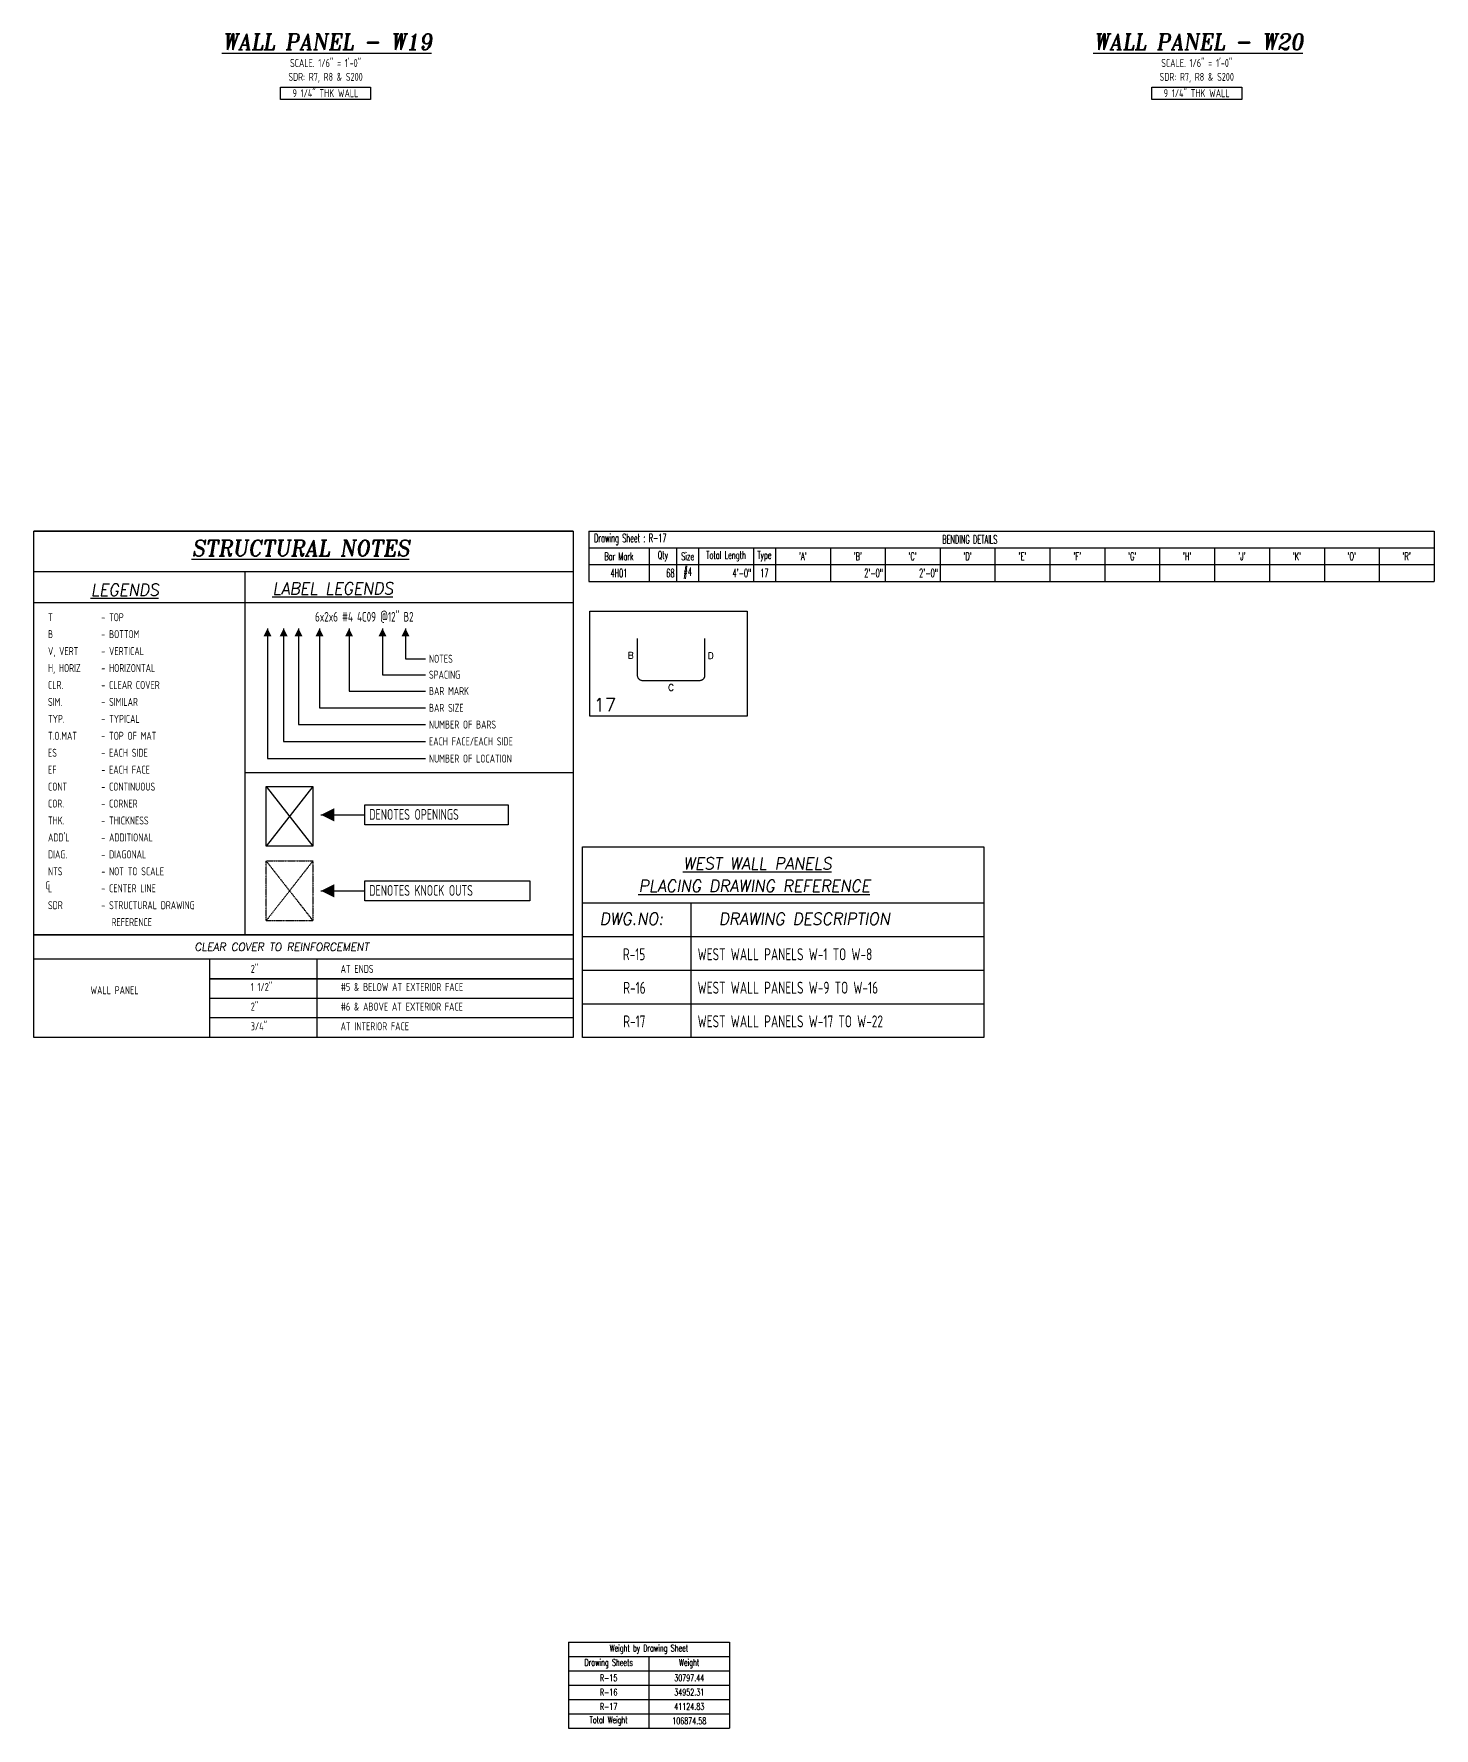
# Model space of a CAD drawing. Header units: inches. Extents: x -3675 to 25720, y -2273 to 5046.
# Drawn here: x 23457 to 24639, y -815 to 614 of the extents above; entities that cross this region are included whole.
import ezdxf
from ezdxf.enums import TextEntityAlignment as Align

# ---------------------------------------------------------------- set-up
doc = ezdxf.new("R2010")
doc.units = ezdxf.units.IN
doc.header["$LTSCALE"] = 0.025
doc.header["$MEASUREMENT"] = 0
doc.linetypes.add('HIDDEN', pattern=[6, 3, -3])
doc.layers.get('0').update_dxf_attribs({"linetype": 'CONTINUOUS'})
for name, color, linetype in [('0-25', 7, 'CONTINUOUS'), ('0-25TEXT', 7, 'CONTINUOUS'), ('0-35', 3, 'CONTINUOUS'), ('0-35TEXT', 3, 'CONTINUOUS'), ('0-50', 10, 'CONTINUOUS'), ('BARLIST', 7, 'CONTINUOUS'), ('CADS-BAR-SKETCH', 7, 'CONTINUOUS'), ('hidden', 7, 'HIDDEN')]:
    doc.layers.add(name, color=color, linetype=linetype)
doc.styles.add('AR', font='ARCHQUIK.shx', dxfattribs={"width": 0.8})
doc.styles.add('ROMANS', font='romans.shx', dxfattribs={"width": 0.57})
doc.styles.add('ROMANT', font='romant')

# ---------------------------------------------------------------- blocks, each defined once
blk = doc.blocks.new('leadrblk')
blk.add_lwpolyline([(0, 0, 0, 1, 0), (1, 0, 1, 1, 0)], format="xyseb")
blk = doc.blocks.new('A$C2A293661')
at = {"layer": '0-35TEXT', "style": 'AR', "width": 0.8}
for s, p in [('C', (-0.72, 0.84)), ('L', (0, 0))]:
    blk.add_text(s, height=2.25, dxfattribs=at).set_placement(p)
blk = doc.blocks.new('*T839')
at = {"layer": 'BARLIST', "color": 0, "linetype": 'ByBlock', "lineweight": -2, "transparency": 16777216}
for p, q in [((0, 0), (713.3, 0)), ((0, 0), (0, -42.7)), ((713.3, 0), (713.3, -42.7)), ((0, -14.2), (713.3, -14.2)), ((51, -14.2), (51, -42.7)), ((74.2, -14.2), (74.2, -42.7)), ((92.7, -14.2), (92.7, -42.7)), ((139, -14.2), (139, -42.7)), ((157.6, -14.2), (157.6, -42.7)), ((203.9, -14.2), (203.9, -42.7)), ((250.2, -14.2), (250.2, -42.7)), ((296.5, -14.2), (296.5, -42.7)), ((342.8, -14.2), (342.8, -42.7)), ((389.1, -14.2), (389.1, -42.7)), ((435.4, -14.2), (435.4, -42.7)), ((481.7, -14.2), (481.7, -42.7)), ((528.1, -14.2), (528.1, -42.7)), ((574.4, -14.2), (574.4, -42.7)), ((620.7, -14.2), (620.7, -42.7)), ((667, -14.2), (667, -42.7)), ((0, -28.3), (713.3, -28.3)), ((0, -42.7), (713.3, -42.7))]:
    blk.add_line(p, q, dxfattribs=at)
at = {"layer": 'BARLIST', "color": 0, "transparency": 16777216, "style": 'ROMANS'}
for s, insert, char_height, width, attachment_point in [(' Drawing Sheet : R-17', (1.8, -7.1), 7.087, 292.961, 4), ('BENDING DETAILS', (298.3, -7.1), 7.087, 413.256, 4), ('Bar Mark', (25.5, -21.3), 6.38, 47.48, 5), ('Qty', (62.6, -21.3), 6.38, 19.63, 5), ('Size', (83.5, -21.3), 6.38, 14.988, 5), ('Total Length', (115.9, -21.3), 6.378, 42.768, 5), ('Type', (148.3, -21.3), 6.38, 14.988, 5), ("'A'", (180.7, -21.3), 6.38, 42.768, 5), ("'B'", (227, -21.3), 6.38, 42.768, 5), ("'C'", (273.3, -21.3), 6.38, 42.768, 5), ("'D'", (319.7, -21.3), 6.38, 42.768, 5), ("'E'", (366, -21.3), 6.38, 42.768, 5), ("'F'", (412.3, -21.3), 6.38, 42.768, 5), ("'G'", (458.6, -21.3), 6.38, 42.768, 5), ("'H'", (504.9, -21.3), 6.38, 42.768, 5), ("'J'", (551.2, -21.3), 6.38, 42.768, 5), ("'K'", (597.5, -21.3), 6.38, 42.768, 5), ("'O'", (643.8, -21.3), 6.38, 42.768, 5), ("'R'", (690.1, -21.3), 6.38, 42.768, 5), ('4H01', (25.5, -35.5), 7.09, 47.48, 5), ('68', (72.4, -35.5), 7.09, 19.63, 6), ('#4', (83.5, -35.5), 7.09, 14.988, 5), ('4\'-0"', (137.3, -35.5), 7.09, 42.768, 6), ('17', (148.3, -35.5), 7.09, 14.988, 5), ('2\'-0"', (248.4, -35.5), 7.09, 42.768, 6), ('2\'-0"', (294.7, -35.5), 7.09, 42.768, 6)]:
    blk.add_mtext(s, dxfattribs=dict(at, insert=insert, char_height=char_height, width=width, attachment_point=attachment_point))
blk = doc.blocks.new('17')
at = {"layer": 'CADS-BAR-SKETCH'}
blk.add_lwpolyline([(0, 0), (0, 1), (1.5, 1), (1.5, 0)], close=True, dxfattribs=at)
at = {"layer": 'CADS-BAR-SKETCH', "const_width": 0.0125}
blk.add_lwpolyline([(0.454, 0.741), (0.454, 0.388, 0.414214), (0.504, 0.338), (1.046, 0.338, 0.414214), (1.096, 0.388), (1.096, 0.741)], format="xyb", dxfattribs=at)
at = {"layer": 'CADS-BAR-SKETCH', "style": 'ROMANS'}
for s, height, p in [('B', 0.0625, (0.363, 0.547)), ('D', 0.0625, (1.125, 0.544)), ('17', 0.125, (0.037, 0.045)), ('C', 0.0625, (0.746, 0.24))]:
    blk.add_text(s, height=height, dxfattribs=at).set_placement(p)
blk = doc.blocks.new('*T840')
at = {"layer": 'BARLIST', "color": 0, "transparency": 16777216, "xscale": 88.5826784957327, "yscale": 88.5826784957327, "zscale": 88.5826784957327}
blk.add_blockref('17', (0.9, -88.6, 0), dxfattribs=at)
blk = doc.blocks.new('*T841')
at = {"layer": 'BARLIST', "color": 0, "linetype": 'ByBlock', "lineweight": -2, "transparency": 16777216}
for p, q in [((0, 0), (136.1, 0)), ((0, 0), (0, -72.6)), ((136.1, 0), (136.1, -72.6)), ((0, -12.1), (136.1, -12.1)), ((68, -12.1), (68, -72.6)), ((0, -24.2), (136.1, -24.2)), ((0, -36.3), (136.1, -36.3)), ((0, -48.4), (136.1, -48.4)), ((0, -60.5), (136.1, -60.5)), ((0, -72.6), (136.1, -72.6))]:
    blk.add_line(p, q, dxfattribs=at)
at = {"layer": 'BARLIST', "color": 0, "transparency": 16777216, "attachment_point": 5, "style": 'ROMANS'}
for s, insert, char_height, width in [('Drawing Sheets', (34, -18.1), 5.669, 63.496), ('Weight by Drawing Sheet', (68, -6), 5.669, 131.528), ('Weight ', (102, -18.1), 5.67, 63.496), ('R-15', (34, -30.2), 5.67, 63.496), ('30797.44', (102, -30.2), 5.67, 63.496), ('R-16', (34, -42.3), 5.67, 63.496), ('34952.31', (102, -42.3), 5.67, 63.496), ('R-17', (34, -54.4), 5.67, 63.496), ('41124.83', (102, -54.4), 5.67, 63.496), ('Total Weight', (34, -66.5), 5.669, 63.496), ('106874.58', (102, -66.5), 5.67, 63.496)]:
    blk.add_mtext(s, dxfattribs=dict(at, insert=insert, char_height=char_height, width=width))

msp = doc.modelspace()

# ---------------------------------------------------------------- linework, layer by layer
at = {"layer": '0-25'}
for points in [[(23692.57261, -20.9685), (23653.15599, -71.35754)], [(23653.15599, -20.9685), (23692.57261, -71.35754)]]:
    msp.add_lwpolyline(points, dxfattribs=at)
at = {"layer": '0-25TEXT'}
for points in [[(23654.23712, 112.39601), (23654.23712, 2.56919), (23787.50922, 2.56919)], [(23667.88894, 112.39601), (23667.88894, 17.08314), (23787.50922, 17.08314)], [(23680.37917, 112.39601), (23680.37917, 31.23925), (23787.50922, 31.23925)], [(23698.09758, 112.39601), (23698.09758, 45.39536), (23787.50922, 45.39536)], [(23723.07805, 112.39601), (23723.07805, 59.55148), (23787.50922, 59.55148)], [(23751.2534, 112.39601), (23751.2534, 73.3499), (23787.50922, 73.3499)], [(23770.71463, 112.39601), (23770.71463, 86.7905), (23787.50922, 86.7905)], [(23699.34927, -44.88548), (23736.25102, -44.88548)], [(23699.34927, -109.01626), (23736.25102, -109.01626)], [(23699.34927, -109.01626), (23736.25102, -109.01626)]]:
    msp.add_lwpolyline(points, dxfattribs=at)
at = {"layer": '0-35'}
msp.add_lwpolyline([(23653.15599, -20.9685), (23692.57261, -20.9685), (23692.57261, -71.35754), (23653.15599, -71.35754)], close=True, dxfattribs=at)
at = {"layer": '0-35', "color": 1}
for points in [[(23457.15427, -232.8818), (23457.15427, -146.2325), (23912.15027, -146.2325), (23912.15027, -232.8818)], [(23605.34549, -183.15071), (23912.15027, -183.15071)], [(23912.15027, -183.15071), (23605.34549, -183.15071)], [(23912.15027, -199.72774), (23605.34549, -199.72774)], [(23912.15027, -216.30477), (23605.34549, -216.30477)], [(23912.15027, -232.8818), (23457.15427, -232.8818)]]:
    msp.add_lwpolyline(points, dxfattribs=at)
at = {"layer": '0-50'}
for p, q in [((23912.15027, 194.55254), (23457.15427, 194.55254)), ((23912.15027, 160.24241), (23457.15427, 160.24241)), ((23635.11357, 160.24241), (23635.11357, -146.2325)), ((23912.15027, 133.868), (23457.15427, 133.868)), ((23912.15027, -9.56903), (23635.11357, -9.56903)), ((24258.56004, -119.44707), (23920.15027, -119.44707)), ((24011.60936, -232.8818), (24011.60936, -119.44707)), ((23912.15027, -146.2325), (23457.15427, -146.2325)), ((23912.15027, -146.2325), (23457.15427, -146.2325)), ((24258.56004, -147.95689), (23920.15027, -147.95689)), ((23912.15027, -166.57368), (23457.15427, -166.57368)), ((23605.34549, -166.57368), (23605.34549, -232.8818)), ((23695.74313, -166.57368), (23695.74313, -232.8818)), ((24258.56004, -176.26519), (23920.15027, -176.26519)), ((24258.56004, -204.57349), (23920.15027, -204.57349))]:
    msp.add_line(p, q, dxfattribs=at)
for points in [[(23665.29744, 568.93807), (23741.18428, 568.93807), (23741.18428, 558.5817), (23665.29744, 558.5817)], [(24400.35219, 568.93807), (24476.23904, 568.93807), (24476.23904, 558.5817), (24400.35219, 558.5817)], [(23457.15427, -146.2325), (23457.15427, 194.55254), (23912.15027, 194.55254), (23912.15027, -146.2325)], [(23736.25102, -36.37501), (23857.43508, -36.37501), (23857.43508, -53.39595), (23736.25102, -53.39595)], [(23920.15027, -232.8818), (23920.15027, -71.85891), (24258.56004, -71.85891), (24258.56004, -232.8818)], [(23736.25102, -100.50579), (23875.72448, -100.50579), (23875.72448, -117.52673), (23736.25102, -117.52673)]]:
    msp.add_lwpolyline(points, close=True, dxfattribs=at)
at = {"layer": 'hidden'}
msp.add_lwpolyline([(23653.15599, -83.82174), (23692.57261, -83.82174), (23692.57261, -134.21078), (23653.15599, -134.21078)], close=True, dxfattribs=at)
for points in [[(23692.57261, -83.82174), (23653.15599, -134.21078)], [(23653.15599, -83.82174), (23692.57261, -134.21078)]]:
    msp.add_lwpolyline(points, dxfattribs=at)

# ---------------------------------------------------------------- block references
for name, p in [('*T839', (23925.24102, 194.55254)), ('*T840', (23925.24102, 127.03871)), ('*T841', (23908.08991, -742.88377))]:
    msp.add_blockref(name, p)
at = {"layer": '0-25TEXT', "xscale": 6.748724409451846, "yscale": 2.70085039370133, "zscale": 3.600000000000001, "rotation": 270.0000046056895}
for p in [(23654.23712, 112.39601), (23667.88894, 112.39601), (23680.37917, 112.39601), (23698.09758, 112.39601), (23723.07805, 112.39601), (23751.2534, 112.39601), (23770.71463, 112.39601)]:
    msp.add_blockref('leadrblk', p, dxfattribs=at)
at = {"layer": '0-25TEXT', "xscale": 11.24787401574803, "yscale": 4.501417322834645, "zscale": 1.5}
for p in [(23699.34927, -44.88548), (23699.34927, -109.01626)]:
    msp.add_blockref('leadrblk', p, dxfattribs=at)
at = {"layer": '0-35', "xscale": 3, "yscale": 3, "zscale": 3}
msp.add_blockref('A$C2A293661', (23469.06472, -110.22845), dxfattribs=at)

# ---------------------------------------------------------------- texts
at = {"color": 7, "linetype": 'Continuous', "style": 'ROMANT', "oblique": 9, "width": 0.95}
for s, p in [('%%UWALL PANEL - W19', (23704.61273, 600.50997)), ('%%UWALL PANEL - W20', (24439.66749, 600.50997))]:
    msp.add_text(s, height=13.5, dxfattribs=at).set_placement(p, align=Align.CENTER)
at = {"linetype": 'Continuous', "style": 'ROMANT', "oblique": 9, "width": 0.95}
for s, height, p in [('%%USTRUCTURAL NOTES', 13.5, (23682.30518, 173.43458)), ('%%ULEGENDS', 10.125, (23534.00757, 139.87841)), ('%%ULABEL LEGENDS', 10.125, (23709.44681, 141.09195))]:
    msp.add_text(s, height=height, dxfattribs=at).set_placement(p, align=Align.CENTER)
for s, height, p in [('%%UWEST WALL PANELS', 10.125, (24004.97404, -90.98613)), ('%%UPLACING DRAWING REFERENCE', 10.125, (23967.40765, -109.99495)), ('DWG.NO:', 10.125, (23934.53201, -137.69162)), ('DRAWING DESCRIPTION', 10.125, (24034.97124, -137.69162)), ('CLEAR COVER TO REINFORCEMENT', 6.75, (23592.68784, -159.68607))]:
    msp.add_text(s, height=height, dxfattribs=at).set_placement(p)
at = {"layer": '0-35', "style": 'AR', "width": 0.8}
for s, p in [('R-15', (23954.12295, -167.57926)), ('WEST WALL PANELS W-1 TO W-8', (24017.15227, -167.57926)), ('R-16', (23954.43185, -195.88756)), ('WEST WALL PANELS W-9 TO W-16', (24017.15227, -195.7868)), ('R-17', (23954.43185, -224.19586)), ('WEST WALL PANELS W-17 TO W-22', (24017.15227, -224.19586))]:
    msp.add_text(s, height=10.125, dxfattribs=at).set_placement(p)
at = {"layer": '0-35TEXT', "style": 'AR', "width": 0.8}
for s, p in [('SCALE. 1/6" = 1\'-0"', (23703.24086, 586.06308)), ('SCALE. 1/6" = 1\'-0"', (24438.29562, 586.06308)), ('SDR: R7, R8 & S200', (23703.24086, 574.39488)), ('SDR: R7, R8 & S200', (24438.29562, 574.39488)), ('9 1/4" THK WALL', (23703.16394, 560.60686)), ('9 1/4" THK WALL', (24438.21869, 560.60686))]:
    msp.add_text(s, height=6.7498312, dxfattribs=at).set_placement(p, align=Align.CENTER)
for s, height, p in [('T', 6.75, (23469.06472, 118.457)), ('- TOP', 6.75, (23513.99933, 118.457)), ('B', 6.75, (23469.06472, 104.16416)), ('- BOTTOM', 6.75, (23513.99933, 104.16416)), ('V, VERT', 6.75, (23469.06472, 89.87132)), ('- VERTICAL', 6.75, (23513.99933, 89.87132)), ('NOTES', 6.75, (23790.50922, 83.4155)), ('H, HORIZ', 6.75, (23469.06472, 75.57847)), ('- HORIZONTAL', 6.75, (23513.99933, 75.57847)), ('SPACING', 6.75, (23790.50922, 69.9749)), ('CLR.', 6.75, (23469.06472, 61.28563)), ('- CLEAR COVER', 6.75, (23513.99933, 61.28563)), ('BAR MARK', 6.75, (23790.50922, 56.17648)), ('SIM.', 6.75, (23469.06472, 46.99279)), ('- SIMILAR', 6.75, (23513.99933, 46.99279)), ('BAR SIZE', 6.75, (23790.50922, 42.02036)), ('TYP.', 6.75, (23469.06472, 32.69995)), ('- TYPICAL', 6.75, (23513.99933, 32.69995)), ('NUMBER OF BARS', 6.75, (23790.50922, 27.86425)), ('T.O.MAT', 6.75, (23469.06472, 18.40711)), ('- TOP OF MAT', 6.75, (23513.99933, 18.40711)), ('EACH FACE/EACH SIDE', 6.75, (23790.50922, 13.70814)), ('ES', 6.75, (23469.06472, 4.11427)), ('- EACH SIDE', 6.75, (23513.99933, 4.11427)), ('NUMBER OF LOCATION', 6.75, (23790.50922, -0.80581)), ('EF', 6.75, (23469.06472, -10.17857)), ('- EACH FACE', 6.75, (23513.99933, -10.17857)), ('CONT', 6.75, (23469.06472, -24.47141)), ('- CONTINUOUS', 6.75, (23513.99933, -24.47141)), ('COR.', 6.75, (23469.06472, -38.76425)), ('- CORNER', 6.75, (23513.99933, -38.76425)), ('DENOTES OPENINGS', 9, (23740.10819, -49.02197)), ('THK.', 6.75, (23469.06472, -53.05709)), ('- THICKNESS', 6.75, (23513.99933, -53.05709)), ("ADD'L", 6.75, (23469.06472, -67.34993)), ('- ADDITIONAL', 6.75, (23513.99933, -67.34993)), ('DIAG.', 6.75, (23469.06472, -81.64277)), ('- DIAGONAL', 6.75, (23513.99933, -81.64277)), ('NTS', 6.75, (23469.06472, -95.93561)), ('- NOT TO SCALE', 6.75, (23513.99933, -95.93561)), ('- CENTER LINE', 6.75, (23513.99933, -110.22845)), ('DENOTES KNOCK OUTS', 9, (23740.10819, -113.15275)), ('SDR', 6.75, (23469.06472, -124.52129)), ('- STRUCTURAL DRAWING', 6.75, (23513.99933, -124.52129)), ('REFERENCE', 6.75, (23522.66742, -138.81413)), ('2"', 6.75, (23640.13324, -178.25722)), ('AT ENDS', 6.75, (23715.95264, -178.25722)), ('1 1/2"', 6.75, (23640.13324, -193.51911)), ('WALL PANEL', 6.75, (23504.89602, -196.23076)), ('#5 & BELOW AT EXTERIOR FACE  ', 6.75, (23715.95264, -193.51911)), ('2"', 6.75, (23640.13324, -210.09614)), ('#6 & ABOVE AT EXTERIOR FACE   ', 6.75, (23715.95264, -210.09614)), ('3/4"', 6.75, (23640.13324, -226.67317)), ('AT INTERIOR FACE   ', 6.75, (23715.95264, -226.67317))]:
    msp.add_text(s, height=height, dxfattribs=at).set_placement(p)
msp.add_text('6x2x6 #4 4C09 @12" B2', height=8.1, dxfattribs=at).set_placement((23777.52751, 118.16042), align=Align.RIGHT)

doc.saveas('drawing.dxf')
